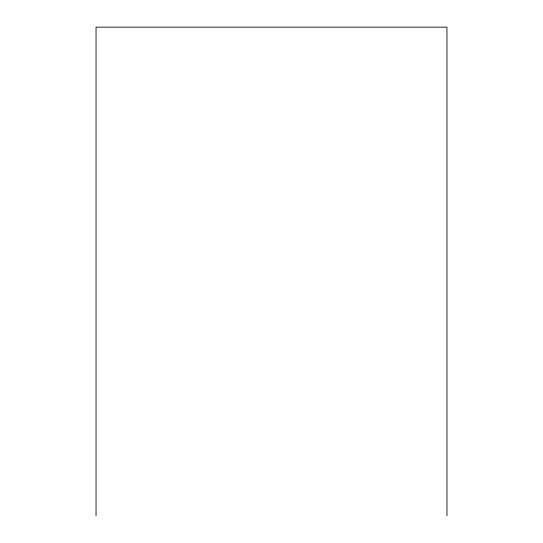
<?xml version="1.0" encoding="UTF-8"?>
<svg xmlns="http://www.w3.org/2000/svg" width="543" height="543" viewBox="0 0 543 543"><rect width="100%" height="100%" fill="white"/><g stroke="black" fill="none" stroke-linecap="round" stroke-linejoin="round"><path stroke-width="0.81" d="M446.964 515.85L446.964 27.15L96.036 27.15L96.036 515.85"/></g></svg>
